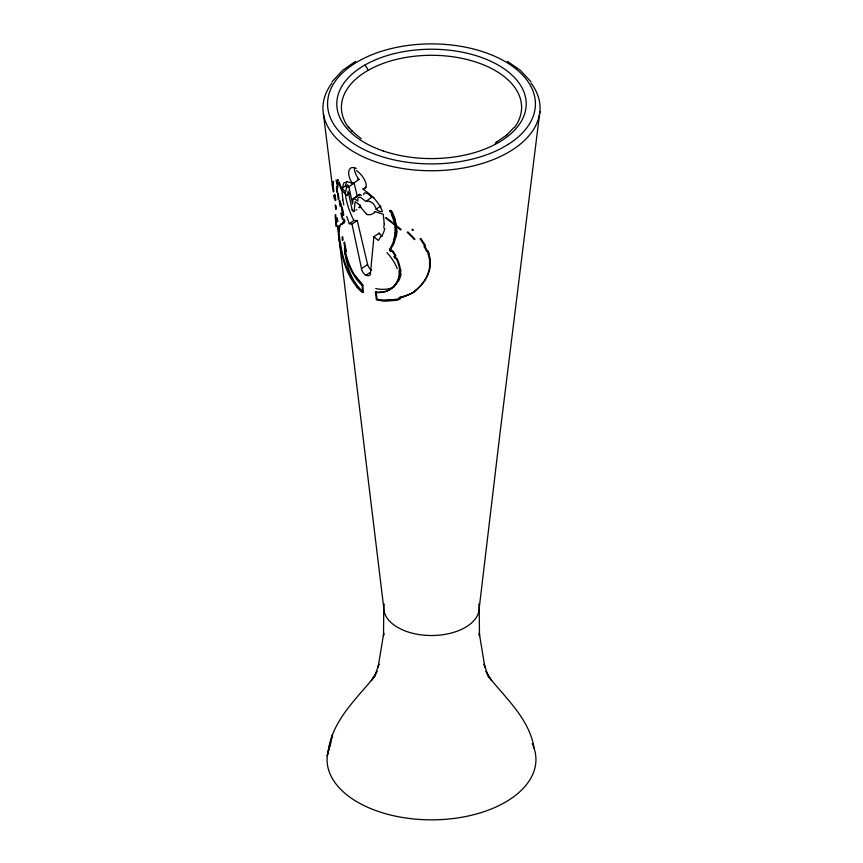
<?xml version="1.0" encoding="UTF-8"?>
<svg xmlns="http://www.w3.org/2000/svg" width="863" height="863" viewBox="0 0 863 863"><rect width="100%" height="100%" fill="white"/><g stroke="black" fill="none" stroke-linecap="round" stroke-linejoin="round"><path stroke-width="1.29" d="M337.142 187.918L337.314 182.708M384.218 223.776L383.269 214.283L375.092 211.629M365.988 187.217L363.075 189.245C371.317 194.79 379.051 202.028 382.438 211.597C374.164 212.276 376.861 204.272 370.734 202.007A9.407 4.984 43.5 0 0 370.184 201.802M395.103 232.6L394.995 227.12M395.761 232.223L395.642 226.742M396.775 231.662L396.667 226.084M375.783 209.439L380.27 206.311A10.658 5.48 55.1 0 0 380.27 205.847M379.062 234.089L379.137 233.107L373.916 236.753L370.41 273.798M347.012 185.383L345.632 191.942L342.05 188.339L343.949 182.783L347.509 181.748L353.172 183.539L359.008 179.472A12.395 6.375 55.1 0 1 354.456 167.605M361.37 195.405L359.871 194.531A1.597 0.82 55.1 0 0 358.835 194.811L353.107 198.814L352.568 203.948L348.889 186.915L354.046 182.87A1.64 0.841 55.1 0 0 353.873 182.535M354.1 211.252L355.135 201.694L359.116 204.563M363.647 194.768L363.884 193.733A5.361 2.762 55.1 0 1 364.963 192.87L367.616 193.571A7.573 3.894 55.1 0 1 369.569 195.07L371.619 197.379L373.787 197.433A7.163 3.689 55.1 0 1 374.035 197.487M337.972 182.33L337.789 187.53M394.898 234.963L393.043 242.902L389.472 250.097L390.454 251.36M395.556 234.585L393.291 243.625L389.472 250.097M358.76 195.47L358.846 194.822M360.13 204.844L359.828 207.26A1.586 0.82 55.1 0 1 358.587 207.357M539.893 111.51L500.087 432.59L479.235 607.962L479.483 635.869L479.256 633.151L484.866 667.099L484.089 664.1L488.404 676.592L487.023 673.399M400.702 274.531L400.777 269.472M383.765 227.94L384.164 224.628A55.383 36.386 38.8 0 0 384.24 223.787M342.05 188.339L345.243 186.106L346.85 181.359M396.236 236.041L393.517 244.531L390.13 249.72L391.112 250.982M336.052 179.968L337.012 183.819M328.35 750.12C332.794 720.292 355.901 699.386 374.024 677.228L371.284 680.573L377.239 671.328M375.977 673.399L374.596 676.592L378.911 664.1L378.134 667.099L383.744 633.151L383.517 635.869L383.765 607.962L337.498 226.192M381.079 236.182L378.339 240.475L373.916 236.753M332.978 181.791L332.406 185.211L333.237 191.942M333.625 181.413L333.064 184.833L333.895 191.554M374.995 211.769L373.959 212.859A20.572 12.665 55.5 0 1 372.46 213.884A23.733 14.779 59.5 0 1 370.421 214.639M332.039 81.726L342.687 70.302L355.567 61.316M506.063 135.674L514.143 127.379M393.69 286.958L398.911 280.367A36.127 26.117 23.9 0 0 400.874 274.585M413.517 291.964C420.626 286.732 426.549 279.407 428.835 270.766A51.607 38.921 2.1 0 0 429.58 266.699L429.58 259.601L430.238 259.213L430.259 266.322A51.607 38.921 2.1 0 1 429.418 270.378C427.325 279.04 421.22 286.343 414.175 291.586M342.87 199.946L341.975 190.507L346.527 195.049L349.267 193.139M349.245 193.592L347.336 194.93L348.145 191.165L352.115 209.795M353.096 198.803A1.597 0.734 58.1 0 1 354.046 198.63L359.871 194.531M354.046 198.598L357.854 201.036L357.951 197.778L360.162 197.131L365.901 201.37L371.619 197.379M355.826 210.259L356.764 209.612M346.743 216.397L349.278 223.722L353.862 220.529L357.239 220.464L367.573 264.466A6.419 3.301 55.1 0 0 371.565 270.367M349.278 223.722L351.996 224.121L357.239 220.464M367.573 264.466L361.532 268.673L351.996 224.121M366.182 275.221L370.313 272.341M496.268 142.276L506.937 134.876M412.665 292.848L414.65 291.597M355.696 276.16L362.838 285.07L363.237 292.007L362.579 292.395L362.18 285.448L362.838 285.07C353.064 276.16 348.242 263.312 345.146 250.755M377.066 299.299L376.408 299.677L375.416 292.126L376.074 291.748L377.066 299.299A55.448 44.779 -72.7 0 0 381.263 300.13L393.679 300.238A68.587 54.962 79.8 0 0 400.162 298.954M411.662 293.442L397.962 299.105L384.488 300.497M370.356 214.499L368.533 214.704A14.002 8.576 56.8 0 1 368.091 214.671M380.572 292.072C391.878 292.158 401.327 281.241 399.645 270.097M379.914 292.449C391.187 292.535 400.637 281.672 398.986 270.551M383.614 300.54L381.155 300.216A58.533 46.526 -83.2 0 1 377.077 299.256M337.606 180.173L338.35 180.302L337.045 180.561M357.67 178.997L359.008 179.472M345.243 186.106L347.336 187.325M380.27 206.311L380.939 206.699M507.433 61.316L520.313 70.302L530.961 81.726M392.665 212.32L390.184 210.475L389.526 210.852L392.007 212.697M366.548 214.056L366.721 214.207A2.427 1.435 51.6 0 0 367.8 214.714M361.166 138.76L351.295 130.421L352.223 131.273L348.404 126.785M366.322 213.873L360.777 207.422M362.18 285.448C352.406 276.538 347.595 263.7 344.488 251.133M412.546 229.213L413.366 230.033M411.899 229.59L412.708 230.41M379.137 233.107L381.964 236.246M390.756 249.364L391.791 250.604M357.379 286.257C343.496 269.353 340.443 246.85 338.156 225.815M356.732 286.635C344.607 272.028 340.777 252.751 338.436 234.412M420.691 238.328L425.545 245.577M420.033 238.706L424.887 245.955M485.761 671.328L491.716 680.573L488.976 677.228C506.657 699.084 529.645 719.44 534.229 748.685M394.531 255.998L395.772 258.166M393.873 256.376L395.114 258.544M392.913 213.495L395.513 220.065M392.05 213.97L394.531 220.604M391.392 214.348L393.873 220.982M428.08 250.874L429.04 253.603M427.422 251.252L428.382 253.981M343.69 221.381L344.121 222.881L343.463 223.258L343.043 221.759M343.01 218.9L341.521 212.837M342.352 219.278L340.863 213.215M357.185 195.836L354.164 183.236M343.787 204.909L343.032 200.917A55.415 18.263 67.8 0 1 342.827 199.903M334.477 195.178L334.963 198.296M333.819 195.556L334.305 198.673M338.922 199.051L338.177 193.118M338.264 199.429L337.519 193.495M343.107 240.043L342.697 236.721M342.449 240.421L342.05 237.098M335.178 204.811L335.243 205.351M335.987 205.653L336.236 207.638M335.34 206.041L335.578 208.015M323.398 113.787L332.633 187.886M336.257 207.778L336.387 208.943M335.599 208.156L335.739 209.331M344.391 248.328C345.987 262.837 349.849 277.951 360 288.932A55.081 44.391 -71 0 0 363.258 291.985M345.189 192.902L346.139 198.997A61.877 31.834 55.1 0 0 350.723 213.625A55.2 28.403 55.1 0 0 353.852 220.529M337.357 217.961L337.724 221.521M336.699 218.339L337.066 221.899M399.688 270.583L399.688 270.658A39.536 27.853 28.8 0 0 396.074 258.415M395.675 232.19A65.2 45.297 31.4 0 1 395.481 234.563M394.812 220.626A53.42 37.282 30.4 0 1 395.858 226.699M390.777 210.389A41.51 27.228 35.6 0 1 392.633 213.948M390.119 210.766A41.51 27.228 35.6 0 1 391.975 214.326M386.149 217.649A77.627 19.569 35.6 0 1 401.144 229.547M407.843 231.953A78.49 41.683 29.2 0 1 414.974 239.288M424.553 245.826A62.373 44.844 12.9 0 1 427.239 250.993M428.803 253.646A55.156 41.305 4.9 0 1 430.119 259.224M428.145 254.024A55.156 41.305 4.9 0 1 429.461 259.601M414.326 291.856A73.862 59.655 51.1 0 1 399.601 297.379M376.419 299.634A58.533 46.537 -83.2 0 0 380.507 300.583L381.522 300.745A60.68 48.22 -85.8 0 0 385.826 301.101L393.021 300.615A68.609 54.984 79.7 0 0 399.504 299.332M380.594 292.19A39.18 28.145 75.8 0 1 376.085 291.996M393.776 287.088A40.885 29.385 48.4 0 1 375.718 288.544M396.732 258.037A39.536 27.853 28.8 0 1 400.324 270.238M392.525 250.572A43.139 27.044 36.7 0 1 395.998 255.847M386.958 252.622A40.788 22.891 37 0 1 397.282 268.792M391.176 211.759A41.651 26.667 34.3 0 1 392.169 213.539M395.103 220.054A51.877 36.699 27.3 0 1 396.344 226.041M396.958 231.705A64.045 45.868 25.7 0 1 396.354 236.084M395.017 232.568A65.2 45.297 31.4 0 1 394.823 234.941M394.154 221.004A53.42 37.282 30.4 0 1 395.2 227.077M413.668 292.223A73.862 59.644 51 0 1 398.933 297.735M379.936 292.579A39.18 28.145 75.9 0 1 375.427 292.384M391.878 250.95A43.139 27.055 36.7 0 1 395.351 256.225M532.212 743.604A104.434 60.291 0 0 1 431.5 819.85A104.434 60.291 0 0 1 330.788 743.604M478.749 604.035A47.735 27.562 0 0 1 431.5 635.524A47.735 27.562 0 0 1 384.251 604.035M356.495 170.626A12.341 5.415 50.1 0 1 365.567 182.212A12.341 5.415 50.1 0 1 362.784 188.727M366.84 201.219A9.752 5.307 44.4 0 1 370.108 201.521M352.816 183.981A12.341 6.613 59.2 0 1 348.857 171.079A12.341 6.613 59.2 0 1 356.236 168.447M384.822 228.522A61.597 40 40.6 0 1 381.511 236.505M370.561 273.905A6.419 3.549 51.9 0 1 366.171 275.135M353.981 211.144A1.553 0.68 61.2 0 1 353.172 211.403A1.553 0.68 61.2 0 1 352.147 209.806M347.314 194.909A1.748 0.69 65 0 1 346.527 195.103M366.149 275.459A6.419 3.603 58.6 0 1 361.403 268.63M362.492 292.557A59.32 47.271 -79.4 0 1 356.581 286.829M336.829 181.91A41.165 12.287 66.2 0 1 337.325 180.033M336.764 192.32A50.939 12.514 71.9 0 1 336.473 186.721M340.162 206.365A64.283 15.005 72.7 0 1 339.159 200.594M343.075 214.725A68.242 17.681 71.8 0 1 341.511 207.487M344.315 222.007A68.069 25.469 69 0 1 343.657 219.623M341.705 224.38A44.347 13.905 59.3 0 1 343.237 222.87M385.578 217.961A77.638 19.676 35.6 0 1 400.626 229.925M407.217 232.32A78.49 41.715 29.2 0 1 414.359 239.666M423.895 246.203A62.373 44.844 12.9 0 1 426.581 251.37M363.15 292.158A59.32 47.249 -79.5 0 1 357.25 286.43M342.363 224.013A44.347 13.905 59.3 0 1 343.895 222.492M339.245 231.726A39.536 11.359 66 0 1 341.975 223.474M346.505 251.608A36.289 7.638 73.8 0 1 344.574 242.05M337.487 181.532A41.165 12.298 66.2 0 1 337.972 179.644M337.422 191.942A50.939 12.503 71.9 0 1 337.131 186.332M340.82 205.987A64.283 15.005 72.7 0 1 339.817 200.216M343.733 214.348A68.242 17.681 71.8 0 1 342.169 207.109M344.973 221.629A68.069 25.48 69 0 1 344.305 219.245M336.322 221.014A54.66 3.754 83.3 0 1 335.729 214.714M336.268 221.737A46.117 1.154 84.7 0 1 336.699 226.117M334.887 194.326A48.037 3.625 85.9 0 1 335.858 200.248M342.266 189.892A82.309 13.56 50.4 0 1 339.256 181.942M338.598 232.115A39.536 11.359 66 0 1 341.317 223.851M345.847 251.985A36.289 7.638 73.8 0 1 343.927 242.427M335.664 221.381A54.649 3.743 83.3 0 1 335.071 215.07M335.61 222.082A46.117 1.154 84.7 0 1 336.041 226.473M334.229 194.704A48.048 3.625 85.9 0 1 335.2 200.626M341.662 190.324A82.298 13.56 50.4 0 1 338.63 182.363M359.558 205.297A10.324 5.491 55.1 0 1 359.181 204.553M361.058 207.26A15.502 8.608 54.6 0 1 359.968 205.491M343.593 215.491A61.338 26.397 64.6 0 1 340.734 202.999M347.088 185.469A1.694 0.723 61.8 0 1 347.379 185.114M347.67 185.157A1.694 0.723 61.8 0 1 349.008 186.958M531.036 83.064A108.555 62.675 0 0 1 431.5 170.755A108.555 62.675 0 0 1 331.964 83.064M364.531 65.232A4.639 2.675 60 0 1 367.8 70.529M348.825 127.972A90.086 52.017 0 0 1 430.917 55.297A90.086 52.017 0 0 1 514.65 127.346M495.243 143.787A4.639 2.675 60 0 1 498.469 142.568M331.079 740.465L327.25 755.912L332.535 734.801L331.079 740.465M508.383 144.294L501.457 148.285A103.938 60.011 0 0 1 330.691 118.522A103.938 60.011 0 0 1 456.818 45.696A103.938 60.011 0 0 1 508.372 144.283M383.096 150.906A94.714 54.682 0 0 0 526.203 104.606A94.714 54.682 0 0 0 385.211 56.203A94.714 54.682 0 0 0 383.096 150.906"/></g></svg>
